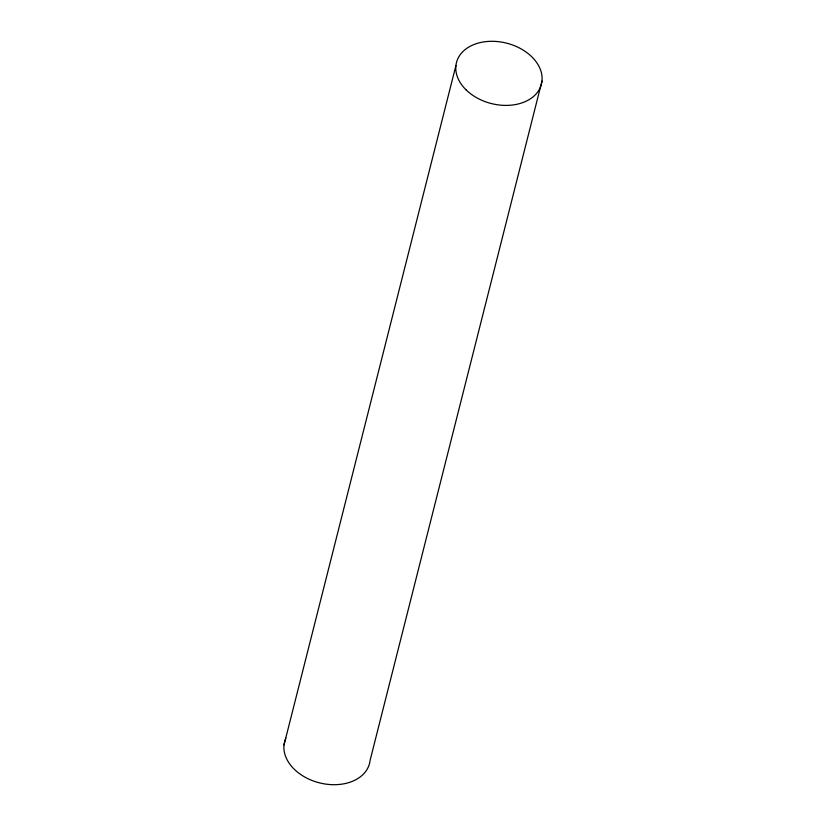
<?xml version="1.0" encoding="UTF-8"?>
<svg xmlns="http://www.w3.org/2000/svg" width="826" height="826" viewBox="0 0 826 826"><rect width="100%" height="100%" fill="white"/><g stroke="black" fill="none" stroke-linecap="round" stroke-linejoin="round"><path stroke-width="1.24" d="M284.03 744.897L455.911 65.595M541.97 81.103L370.089 760.405A43.83 31.151 14.2 0 1 318.795 782.687A43.83 31.151 14.2 0 1 285.879 738.165M466.07 89.858A43.83 31.151 14.2 0 0 539.615 88.888A43.83 31.151 14.2 0 0 491.15 41.3A43.83 31.151 14.2 0 0 466.07 89.858"/></g></svg>
